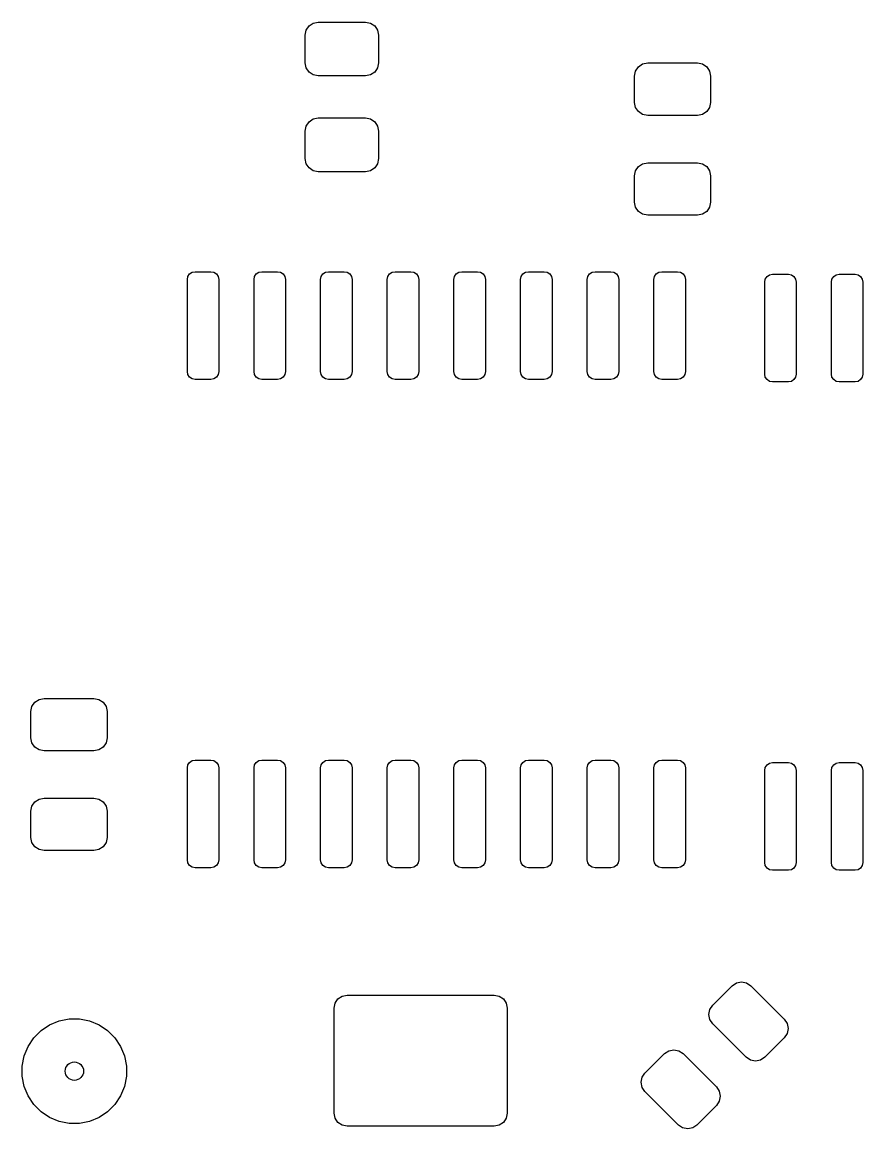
# Model space of a CAD drawing. Header units: inches. Extents: x -1.73 to 1.75, y 0.03 to 4.64.
# Drawn here: x 0.044 to 0.674, y 0.992 to 1.822 of the extents above; entities that cross this region are included whole.
import ezdxf

# ---------------------------------------------------------------- set-up
doc = ezdxf.new("R2010")
doc.units = ezdxf.units.IN
doc.header["$MEASUREMENT"] = 0
doc.layers.add('BLACK', color=250, linetype='CONTINUOUS')

msp = doc.modelspace()

# ---------------------------------------------------------------- linework, layer by layer
at = {"layer": 'BLACK', "linetype": 'CONTINUOUS'}
for p, q in [((0.25665, 1.81587), (0.25879, 1.81907)), ((0.25879, 1.81907), (0.26198, 1.8212)), ((0.26198, 1.8212), (0.26575, 1.82195)), ((0.26575, 1.82195), (0.30118, 1.82195)), ((0.30118, 1.82195), (0.30495, 1.8212)), ((0.30495, 1.8212), (0.30814, 1.81907)), ((0.30814, 1.81907), (0.31027, 1.81587)), ((0.25591, 1.81211), (0.25665, 1.81587)), ((0.25591, 1.79144), (0.25591, 1.81211)), ((0.31027, 1.81587), (0.31102, 1.81211)), ((0.31102, 1.81211), (0.31102, 1.79144)), ((0.25665, 1.78767), (0.25591, 1.79144)), ((0.25879, 1.78448), (0.25665, 1.78767)), ((0.26198, 1.78234), (0.25879, 1.78448)), ((0.30814, 1.78448), (0.30495, 1.78234)), ((0.31027, 1.78767), (0.30814, 1.78448)), ((0.31102, 1.79144), (0.31027, 1.78767)), ((0.50295, 1.7815), (0.5037, 1.78526)), ((0.5037, 1.78526), (0.50584, 1.78846)), ((0.50584, 1.78846), (0.50903, 1.79059)), ((0.50903, 1.79059), (0.5128, 1.79134)), ((0.5128, 1.79134), (0.5502, 1.79134)), ((0.5502, 1.79134), (0.55396, 1.79059)), ((0.55396, 1.79059), (0.55716, 1.78846)), ((0.55716, 1.78846), (0.55929, 1.78526)), ((0.55929, 1.78526), (0.56004, 1.7815)), ((0.26575, 1.78159), (0.26198, 1.78234)), ((0.30118, 1.78159), (0.26575, 1.78159)), ((0.30495, 1.78234), (0.30118, 1.78159)), ((0.50295, 1.76181), (0.50295, 1.7815)), ((0.56004, 1.7815), (0.56004, 1.76181)), ((0.5037, 1.75804), (0.50295, 1.76181)), ((0.56004, 1.76181), (0.55929, 1.75804)), ((0.50584, 1.75485), (0.5037, 1.75804)), ((0.50903, 1.75272), (0.50584, 1.75485)), ((0.5128, 1.75197), (0.50903, 1.75272)), ((0.5502, 1.75197), (0.5128, 1.75197)), ((0.55396, 1.75272), (0.5502, 1.75197)), ((0.55716, 1.75485), (0.55396, 1.75272)), ((0.55929, 1.75804), (0.55716, 1.75485)), ((0.25591, 1.74026), (0.25665, 1.74402)), ((0.25665, 1.74402), (0.25879, 1.74722)), ((0.25879, 1.74722), (0.26198, 1.74935)), ((0.26198, 1.74935), (0.26575, 1.7501)), ((0.26575, 1.7501), (0.30118, 1.7501)), ((0.30118, 1.7501), (0.30495, 1.74935)), ((0.30495, 1.74935), (0.30814, 1.74722)), ((0.30814, 1.74722), (0.31027, 1.74402)), ((0.31027, 1.74402), (0.31102, 1.74026)), ((0.25591, 1.71959), (0.25591, 1.74026)), ((0.31102, 1.74026), (0.31102, 1.71959)), ((0.25665, 1.71582), (0.25591, 1.71959)), ((0.31102, 1.71959), (0.31027, 1.71582)), ((0.25879, 1.71263), (0.25665, 1.71582)), ((0.26198, 1.71049), (0.25879, 1.71263)), ((0.26575, 1.70974), (0.26198, 1.71049)), ((0.30118, 1.70974), (0.26575, 1.70974)), ((0.30495, 1.71049), (0.30118, 1.70974)), ((0.30814, 1.71263), (0.30495, 1.71049)), ((0.31027, 1.71582), (0.30814, 1.71263)), ((0.50295, 1.70669), (0.5037, 1.71046)), ((0.5037, 1.71046), (0.50584, 1.71365)), ((0.50584, 1.71365), (0.50903, 1.71579)), ((0.50903, 1.71579), (0.5128, 1.71654)), ((0.5128, 1.71654), (0.5502, 1.71654)), ((0.5502, 1.71654), (0.55396, 1.71579)), ((0.55396, 1.71579), (0.55716, 1.71365)), ((0.55716, 1.71365), (0.55929, 1.71046)), ((0.55929, 1.71046), (0.56004, 1.70669)), ((0.50295, 1.68701), (0.50295, 1.70669)), ((0.56004, 1.70669), (0.56004, 1.68701)), ((0.5037, 1.68324), (0.50295, 1.68701)), ((0.56004, 1.68701), (0.55929, 1.68324)), ((0.50584, 1.68005), (0.5037, 1.68324)), ((0.50903, 1.67791), (0.50584, 1.68005)), ((0.5128, 1.67717), (0.50903, 1.67791)), ((0.5502, 1.67717), (0.5128, 1.67717)), ((0.55396, 1.67791), (0.5502, 1.67717)), ((0.55716, 1.68005), (0.55396, 1.67791)), ((0.55929, 1.68324), (0.55716, 1.68005)), ((0.17117, 1.63439), (0.17343, 1.63484)), ((0.17343, 1.63484), (0.18524, 1.63484)), ((0.18524, 1.63484), (0.1875, 1.63439)), ((0.22117, 1.63439), (0.22343, 1.63484)), ((0.22343, 1.63484), (0.23524, 1.63484)), ((0.23524, 1.63484), (0.2375, 1.63439)), ((0.27117, 1.63439), (0.27343, 1.63484)), ((0.27343, 1.63484), (0.28524, 1.63484)), ((0.28524, 1.63484), (0.2875, 1.63439)), ((0.32117, 1.63439), (0.32343, 1.63484)), ((0.32343, 1.63484), (0.33524, 1.63484)), ((0.33524, 1.63484), (0.3375, 1.63439)), ((0.37117, 1.63439), (0.37343, 1.63484)), ((0.37343, 1.63484), (0.38524, 1.63484)), ((0.38524, 1.63484), (0.3875, 1.63439)), ((0.42117, 1.63439), (0.42343, 1.63484)), ((0.42343, 1.63484), (0.43524, 1.63484)), ((0.43524, 1.63484), (0.4375, 1.63439)), ((0.47117, 1.63439), (0.47343, 1.63484)), ((0.47343, 1.63484), (0.48524, 1.63484)), ((0.48524, 1.63484), (0.4875, 1.63439)), ((0.52117, 1.63439), (0.52343, 1.63484)), ((0.52343, 1.63484), (0.53524, 1.63484)), ((0.53524, 1.63484), (0.5375, 1.63439)), ((0.16752, 1.62894), (0.16797, 1.6312)), ((0.16752, 1.56004), (0.16752, 1.62894)), ((0.16797, 1.6312), (0.16925, 1.63311)), ((0.16925, 1.63311), (0.17117, 1.63439)), ((0.1875, 1.63439), (0.18941, 1.63311)), ((0.18941, 1.63311), (0.19069, 1.6312)), ((0.19069, 1.6312), (0.19114, 1.62894)), ((0.19114, 1.62894), (0.19114, 1.56004)), ((0.21752, 1.62894), (0.21797, 1.6312)), ((0.21752, 1.56004), (0.21752, 1.62894)), ((0.21797, 1.6312), (0.21925, 1.63311)), ((0.21925, 1.63311), (0.22117, 1.63439)), ((0.2375, 1.63439), (0.23941, 1.63311)), ((0.23941, 1.63311), (0.24069, 1.6312)), ((0.24069, 1.6312), (0.24114, 1.62894)), ((0.24114, 1.62894), (0.24114, 1.56004)), ((0.26752, 1.62894), (0.26797, 1.6312)), ((0.26752, 1.56004), (0.26752, 1.62894)), ((0.26797, 1.6312), (0.26925, 1.63311)), ((0.26925, 1.63311), (0.27117, 1.63439)), ((0.2875, 1.63439), (0.28941, 1.63311)), ((0.28941, 1.63311), (0.29069, 1.6312)), ((0.29069, 1.6312), (0.29114, 1.62894)), ((0.29114, 1.62894), (0.29114, 1.56004)), ((0.31752, 1.62894), (0.31797, 1.6312)), ((0.31752, 1.56004), (0.31752, 1.62894)), ((0.31797, 1.6312), (0.31925, 1.63311)), ((0.31925, 1.63311), (0.32117, 1.63439)), ((0.3375, 1.63439), (0.33941, 1.63311)), ((0.33941, 1.63311), (0.34069, 1.6312)), ((0.34069, 1.6312), (0.34114, 1.62894)), ((0.34114, 1.62894), (0.34114, 1.56004)), ((0.36752, 1.62894), (0.36797, 1.6312)), ((0.36752, 1.56004), (0.36752, 1.62894)), ((0.36797, 1.6312), (0.36925, 1.63311)), ((0.36925, 1.63311), (0.37117, 1.63439)), ((0.3875, 1.63439), (0.38941, 1.63311)), ((0.38941, 1.63311), (0.39069, 1.6312)), ((0.39069, 1.6312), (0.39114, 1.62894)), ((0.39114, 1.62894), (0.39114, 1.56004)), ((0.41752, 1.62894), (0.41797, 1.6312)), ((0.41752, 1.56004), (0.41752, 1.62894)), ((0.41797, 1.6312), (0.41925, 1.63311)), ((0.41925, 1.63311), (0.42117, 1.63439)), ((0.4375, 1.63439), (0.43941, 1.63311)), ((0.43941, 1.63311), (0.44069, 1.6312)), ((0.44069, 1.6312), (0.44114, 1.62894)), ((0.44114, 1.62894), (0.44114, 1.56004)), ((0.46752, 1.62894), (0.46797, 1.6312)), ((0.46752, 1.56004), (0.46752, 1.62894)), ((0.46797, 1.6312), (0.46925, 1.63311)), ((0.46925, 1.63311), (0.47117, 1.63439)), ((0.4875, 1.63439), (0.48941, 1.63311)), ((0.48941, 1.63311), (0.49069, 1.6312)), ((0.49069, 1.6312), (0.49114, 1.62894)), ((0.49114, 1.62894), (0.49114, 1.56004)), ((0.51752, 1.62894), (0.51797, 1.6312)), ((0.51752, 1.56004), (0.51752, 1.62894)), ((0.51797, 1.6312), (0.51925, 1.63311)), ((0.51925, 1.63311), (0.52117, 1.63439)), ((0.5375, 1.63439), (0.53941, 1.63311)), ((0.53941, 1.63311), (0.54069, 1.6312)), ((0.54069, 1.6312), (0.54114, 1.62894)), ((0.54114, 1.62894), (0.54114, 1.56004)), ((0.60059, 1.62697), (0.60104, 1.62923)), ((0.60059, 1.55807), (0.60059, 1.62697)), ((0.60104, 1.62923), (0.60232, 1.63114)), ((0.60232, 1.63114), (0.60424, 1.63242)), ((0.60424, 1.63242), (0.6065, 1.63287)), ((0.6065, 1.63287), (0.61831, 1.63287)), ((0.61831, 1.63287), (0.62057, 1.63242)), ((0.62057, 1.63242), (0.62248, 1.63114)), ((0.62248, 1.63114), (0.62376, 1.62923)), ((0.62376, 1.62923), (0.62421, 1.62697)), ((0.62421, 1.62697), (0.62421, 1.55807)), ((0.65059, 1.62697), (0.65104, 1.62923)), ((0.65059, 1.55807), (0.65059, 1.62697)), ((0.65104, 1.62923), (0.65232, 1.63114)), ((0.65232, 1.63114), (0.65424, 1.63242)), ((0.65424, 1.63242), (0.6565, 1.63287)), ((0.6565, 1.63287), (0.66831, 1.63287)), ((0.66831, 1.63287), (0.67057, 1.63242)), ((0.67057, 1.63242), (0.67248, 1.63114)), ((0.67248, 1.63114), (0.67376, 1.62923)), ((0.67376, 1.62923), (0.67421, 1.62697)), ((0.67421, 1.62697), (0.67421, 1.55807)), ((0.16797, 1.55778), (0.16752, 1.56004)), ((0.19114, 1.56004), (0.19069, 1.55778)), ((0.21797, 1.55778), (0.21752, 1.56004)), ((0.24114, 1.56004), (0.24069, 1.55778)), ((0.26797, 1.55778), (0.26752, 1.56004)), ((0.29114, 1.56004), (0.29069, 1.55778)), ((0.31797, 1.55778), (0.31752, 1.56004)), ((0.34114, 1.56004), (0.34069, 1.55778)), ((0.36797, 1.55778), (0.36752, 1.56004)), ((0.39114, 1.56004), (0.39069, 1.55778)), ((0.41797, 1.55778), (0.41752, 1.56004)), ((0.44114, 1.56004), (0.44069, 1.55778)), ((0.46797, 1.55778), (0.46752, 1.56004)), ((0.49114, 1.56004), (0.49069, 1.55778)), ((0.51797, 1.55778), (0.51752, 1.56004)), ((0.54114, 1.56004), (0.54069, 1.55778)), ((0.16925, 1.55586), (0.16797, 1.55778)), ((0.17117, 1.55458), (0.16925, 1.55586)), ((0.17343, 1.55413), (0.17117, 1.55458)), ((0.18524, 1.55413), (0.17343, 1.55413)), ((0.1875, 1.55458), (0.18524, 1.55413)), ((0.18941, 1.55586), (0.1875, 1.55458)), ((0.19069, 1.55778), (0.18941, 1.55586)), ((0.21925, 1.55586), (0.21797, 1.55778)), ((0.22117, 1.55458), (0.21925, 1.55586)), ((0.22343, 1.55413), (0.22117, 1.55458)), ((0.23524, 1.55413), (0.22343, 1.55413)), ((0.2375, 1.55458), (0.23524, 1.55413)), ((0.23941, 1.55586), (0.2375, 1.55458)), ((0.24069, 1.55778), (0.23941, 1.55586)), ((0.26925, 1.55586), (0.26797, 1.55778)), ((0.27117, 1.55458), (0.26925, 1.55586)), ((0.27343, 1.55413), (0.27117, 1.55458)), ((0.28524, 1.55413), (0.27343, 1.55413)), ((0.2875, 1.55458), (0.28524, 1.55413)), ((0.28941, 1.55586), (0.2875, 1.55458)), ((0.29069, 1.55778), (0.28941, 1.55586)), ((0.31925, 1.55586), (0.31797, 1.55778)), ((0.32117, 1.55458), (0.31925, 1.55586)), ((0.32343, 1.55413), (0.32117, 1.55458)), ((0.33524, 1.55413), (0.32343, 1.55413)), ((0.3375, 1.55458), (0.33524, 1.55413)), ((0.33941, 1.55586), (0.3375, 1.55458)), ((0.34069, 1.55778), (0.33941, 1.55586)), ((0.36925, 1.55586), (0.36797, 1.55778)), ((0.37117, 1.55458), (0.36925, 1.55586)), ((0.37343, 1.55413), (0.37117, 1.55458)), ((0.38524, 1.55413), (0.37343, 1.55413)), ((0.3875, 1.55458), (0.38524, 1.55413)), ((0.38941, 1.55586), (0.3875, 1.55458)), ((0.39069, 1.55778), (0.38941, 1.55586)), ((0.41925, 1.55586), (0.41797, 1.55778)), ((0.42117, 1.55458), (0.41925, 1.55586)), ((0.42343, 1.55413), (0.42117, 1.55458)), ((0.43524, 1.55413), (0.42343, 1.55413)), ((0.4375, 1.55458), (0.43524, 1.55413)), ((0.43941, 1.55586), (0.4375, 1.55458)), ((0.44069, 1.55778), (0.43941, 1.55586)), ((0.46925, 1.55586), (0.46797, 1.55778)), ((0.47117, 1.55458), (0.46925, 1.55586)), ((0.47343, 1.55413), (0.47117, 1.55458)), ((0.48524, 1.55413), (0.47343, 1.55413)), ((0.4875, 1.55458), (0.48524, 1.55413)), ((0.48941, 1.55586), (0.4875, 1.55458)), ((0.49069, 1.55778), (0.48941, 1.55586)), ((0.51925, 1.55586), (0.51797, 1.55778)), ((0.52117, 1.55458), (0.51925, 1.55586)), ((0.52343, 1.55413), (0.52117, 1.55458)), ((0.53524, 1.55413), (0.52343, 1.55413)), ((0.5375, 1.55458), (0.53524, 1.55413)), ((0.53941, 1.55586), (0.5375, 1.55458)), ((0.54069, 1.55778), (0.53941, 1.55586)), ((0.60104, 1.55581), (0.60059, 1.55807)), ((0.60232, 1.5539), (0.60104, 1.55581)), ((0.60424, 1.55261), (0.60232, 1.5539)), ((0.6065, 1.55217), (0.60424, 1.55261)), ((0.61831, 1.55217), (0.6065, 1.55217)), ((0.62057, 1.55261), (0.61831, 1.55217)), ((0.62248, 1.5539), (0.62057, 1.55261)), ((0.62376, 1.55581), (0.62248, 1.5539)), ((0.62421, 1.55807), (0.62376, 1.55581)), ((0.65104, 1.55581), (0.65059, 1.55807)), ((0.65232, 1.5539), (0.65104, 1.55581)), ((0.65424, 1.55261), (0.65232, 1.5539)), ((0.6565, 1.55217), (0.65424, 1.55261)), ((0.66831, 1.55217), (0.6565, 1.55217)), ((0.67057, 1.55261), (0.66831, 1.55217)), ((0.67248, 1.5539), (0.67057, 1.55261)), ((0.67376, 1.55581), (0.67248, 1.5539)), ((0.67421, 1.55807), (0.67376, 1.55581)), ((0.05095, 1.30888), (0.05308, 1.31208)), ((0.05308, 1.31208), (0.05627, 1.31421)), ((0.05627, 1.31421), (0.06004, 1.31496)), ((0.06004, 1.31496), (0.09744, 1.31496)), ((0.09744, 1.31496), (0.10121, 1.31421)), ((0.10121, 1.31421), (0.1044, 1.31208)), ((0.1044, 1.31208), (0.10653, 1.30888)), ((0.0502, 1.30512), (0.05095, 1.30888)), ((0.0502, 1.28543), (0.0502, 1.30512)), ((0.10653, 1.30888), (0.10728, 1.30512)), ((0.10728, 1.30512), (0.10728, 1.28543)), ((0.05095, 1.28167), (0.0502, 1.28543)), ((0.05308, 1.27847), (0.05095, 1.28167)), ((0.05627, 1.27634), (0.05308, 1.27847)), ((0.1044, 1.27847), (0.10121, 1.27634)), ((0.10653, 1.28167), (0.1044, 1.27847)), ((0.10728, 1.28543), (0.10653, 1.28167)), ((0.06004, 1.27559), (0.05627, 1.27634)), ((0.09744, 1.27559), (0.06004, 1.27559)), ((0.10121, 1.27634), (0.09744, 1.27559)), ((0.16752, 1.2628), (0.16797, 1.26506)), ((0.16752, 1.1939), (0.16752, 1.2628)), ((0.16797, 1.26506), (0.16925, 1.26697)), ((0.16925, 1.26697), (0.17117, 1.26825)), ((0.17117, 1.26825), (0.17343, 1.2687)), ((0.17343, 1.2687), (0.18524, 1.2687)), ((0.18524, 1.2687), (0.1875, 1.26825)), ((0.1875, 1.26825), (0.18941, 1.26697)), ((0.18941, 1.26697), (0.19069, 1.26506)), ((0.19069, 1.26506), (0.19114, 1.2628)), ((0.19114, 1.2628), (0.19114, 1.1939)), ((0.21752, 1.2628), (0.21797, 1.26506)), ((0.21752, 1.1939), (0.21752, 1.2628)), ((0.21797, 1.26506), (0.21925, 1.26697)), ((0.21925, 1.26697), (0.22117, 1.26825)), ((0.22117, 1.26825), (0.22343, 1.2687)), ((0.22343, 1.2687), (0.23524, 1.2687)), ((0.23524, 1.2687), (0.2375, 1.26825)), ((0.2375, 1.26825), (0.23941, 1.26697)), ((0.23941, 1.26697), (0.24069, 1.26506)), ((0.24069, 1.26506), (0.24114, 1.2628)), ((0.24114, 1.2628), (0.24114, 1.1939)), ((0.26752, 1.2628), (0.26797, 1.26506)), ((0.26752, 1.1939), (0.26752, 1.2628)), ((0.26797, 1.26506), (0.26925, 1.26697)), ((0.26925, 1.26697), (0.27117, 1.26825)), ((0.27117, 1.26825), (0.27343, 1.2687)), ((0.27343, 1.2687), (0.28524, 1.2687)), ((0.28524, 1.2687), (0.2875, 1.26825)), ((0.2875, 1.26825), (0.28941, 1.26697)), ((0.28941, 1.26697), (0.29069, 1.26506)), ((0.29069, 1.26506), (0.29114, 1.2628)), ((0.29114, 1.2628), (0.29114, 1.1939)), ((0.31752, 1.2628), (0.31797, 1.26506)), ((0.31752, 1.1939), (0.31752, 1.2628)), ((0.31797, 1.26506), (0.31925, 1.26697)), ((0.31925, 1.26697), (0.32117, 1.26825)), ((0.32117, 1.26825), (0.32343, 1.2687)), ((0.32343, 1.2687), (0.33524, 1.2687)), ((0.33524, 1.2687), (0.3375, 1.26825)), ((0.3375, 1.26825), (0.33941, 1.26697)), ((0.33941, 1.26697), (0.34069, 1.26506)), ((0.34069, 1.26506), (0.34114, 1.2628)), ((0.34114, 1.2628), (0.34114, 1.1939)), ((0.36752, 1.2628), (0.36797, 1.26506)), ((0.36752, 1.1939), (0.36752, 1.2628)), ((0.36797, 1.26506), (0.36925, 1.26697)), ((0.36925, 1.26697), (0.37117, 1.26825)), ((0.37117, 1.26825), (0.37343, 1.2687)), ((0.37343, 1.2687), (0.38524, 1.2687)), ((0.38524, 1.2687), (0.3875, 1.26825)), ((0.3875, 1.26825), (0.38941, 1.26697)), ((0.38941, 1.26697), (0.39069, 1.26506)), ((0.39069, 1.26506), (0.39114, 1.2628)), ((0.39114, 1.2628), (0.39114, 1.1939)), ((0.41752, 1.2628), (0.41797, 1.26506)), ((0.41752, 1.1939), (0.41752, 1.2628)), ((0.41797, 1.26506), (0.41925, 1.26697)), ((0.41925, 1.26697), (0.42117, 1.26825)), ((0.42117, 1.26825), (0.42343, 1.2687)), ((0.42343, 1.2687), (0.43524, 1.2687)), ((0.43524, 1.2687), (0.4375, 1.26825)), ((0.4375, 1.26825), (0.43941, 1.26697)), ((0.43941, 1.26697), (0.44069, 1.26506)), ((0.44069, 1.26506), (0.44114, 1.2628)), ((0.44114, 1.2628), (0.44114, 1.1939)), ((0.46752, 1.2628), (0.46797, 1.26506)), ((0.46752, 1.1939), (0.46752, 1.2628)), ((0.46797, 1.26506), (0.46925, 1.26697)), ((0.46925, 1.26697), (0.47117, 1.26825)), ((0.47117, 1.26825), (0.47343, 1.2687)), ((0.47343, 1.2687), (0.48524, 1.2687)), ((0.48524, 1.2687), (0.4875, 1.26825)), ((0.4875, 1.26825), (0.48941, 1.26697)), ((0.48941, 1.26697), (0.49069, 1.26506)), ((0.49069, 1.26506), (0.49114, 1.2628)), ((0.49114, 1.2628), (0.49114, 1.1939)), ((0.51752, 1.2628), (0.51797, 1.26506)), ((0.51752, 1.1939), (0.51752, 1.2628)), ((0.51797, 1.26506), (0.51925, 1.26697)), ((0.51925, 1.26697), (0.52117, 1.26825)), ((0.52117, 1.26825), (0.52343, 1.2687)), ((0.52343, 1.2687), (0.53524, 1.2687)), ((0.53524, 1.2687), (0.5375, 1.26825)), ((0.5375, 1.26825), (0.53941, 1.26697)), ((0.53941, 1.26697), (0.54069, 1.26506)), ((0.54069, 1.26506), (0.54114, 1.2628)), ((0.54114, 1.2628), (0.54114, 1.1939)), ((0.60059, 1.26083), (0.60104, 1.26309)), ((0.60104, 1.26309), (0.60232, 1.265)), ((0.60232, 1.265), (0.60424, 1.26628)), ((0.60424, 1.26628), (0.6065, 1.26673)), ((0.6065, 1.26673), (0.61831, 1.26673)), ((0.61831, 1.26673), (0.62057, 1.26628)), ((0.62057, 1.26628), (0.62248, 1.265)), ((0.62248, 1.265), (0.62376, 1.26309)), ((0.62376, 1.26309), (0.62421, 1.26083)), ((0.65059, 1.26083), (0.65104, 1.26309)), ((0.65104, 1.26309), (0.65232, 1.265)), ((0.65232, 1.265), (0.65424, 1.26628)), ((0.65424, 1.26628), (0.6565, 1.26673)), ((0.6565, 1.26673), (0.66831, 1.26673)), ((0.66831, 1.26673), (0.67057, 1.26628)), ((0.67057, 1.26628), (0.67248, 1.265)), ((0.67248, 1.265), (0.67376, 1.26309)), ((0.67376, 1.26309), (0.67421, 1.26083)), ((0.60059, 1.19193), (0.60059, 1.26083)), ((0.62421, 1.26083), (0.62421, 1.19193)), ((0.65059, 1.19193), (0.65059, 1.26083)), ((0.67421, 1.26083), (0.67421, 1.19193)), ((0.05095, 1.23408), (0.05308, 1.23727)), ((0.05308, 1.23727), (0.05627, 1.23941)), ((0.05627, 1.23941), (0.06004, 1.24016)), ((0.06004, 1.24016), (0.09744, 1.24016)), ((0.09744, 1.24016), (0.10121, 1.23941)), ((0.10121, 1.23941), (0.1044, 1.23727)), ((0.1044, 1.23727), (0.10653, 1.23408)), ((0.0502, 1.23032), (0.05095, 1.23408)), ((0.0502, 1.21063), (0.0502, 1.23032)), ((0.10653, 1.23408), (0.10728, 1.23032)), ((0.10728, 1.23032), (0.10728, 1.21063)), ((0.05095, 1.20686), (0.0502, 1.21063)), ((0.05308, 1.20367), (0.05095, 1.20686)), ((0.05627, 1.20154), (0.05308, 1.20367)), ((0.1044, 1.20367), (0.10121, 1.20154)), ((0.10653, 1.20686), (0.1044, 1.20367)), ((0.10728, 1.21063), (0.10653, 1.20686)), ((0.06004, 1.20079), (0.05627, 1.20154)), ((0.09744, 1.20079), (0.06004, 1.20079)), ((0.10121, 1.20154), (0.09744, 1.20079)), ((0.16797, 1.19164), (0.16752, 1.1939)), ((0.16925, 1.18972), (0.16797, 1.19164)), ((0.17117, 1.18844), (0.16925, 1.18972)), ((0.17343, 1.18799), (0.17117, 1.18844)), ((0.18524, 1.18799), (0.17343, 1.18799)), ((0.1875, 1.18844), (0.18524, 1.18799)), ((0.18941, 1.18972), (0.1875, 1.18844)), ((0.19069, 1.19164), (0.18941, 1.18972)), ((0.19114, 1.1939), (0.19069, 1.19164)), ((0.21797, 1.19164), (0.21752, 1.1939)), ((0.21925, 1.18972), (0.21797, 1.19164)), ((0.22117, 1.18844), (0.21925, 1.18972)), ((0.22343, 1.18799), (0.22117, 1.18844)), ((0.23524, 1.18799), (0.22343, 1.18799)), ((0.2375, 1.18844), (0.23524, 1.18799)), ((0.23941, 1.18972), (0.2375, 1.18844)), ((0.24069, 1.19164), (0.23941, 1.18972)), ((0.24114, 1.1939), (0.24069, 1.19164)), ((0.26797, 1.19164), (0.26752, 1.1939)), ((0.26925, 1.18972), (0.26797, 1.19164)), ((0.27117, 1.18844), (0.26925, 1.18972)), ((0.27343, 1.18799), (0.27117, 1.18844)), ((0.28524, 1.18799), (0.27343, 1.18799)), ((0.2875, 1.18844), (0.28524, 1.18799)), ((0.28941, 1.18972), (0.2875, 1.18844)), ((0.29069, 1.19164), (0.28941, 1.18972)), ((0.29114, 1.1939), (0.29069, 1.19164)), ((0.31797, 1.19164), (0.31752, 1.1939)), ((0.31925, 1.18972), (0.31797, 1.19164)), ((0.32117, 1.18844), (0.31925, 1.18972)), ((0.32343, 1.18799), (0.32117, 1.18844)), ((0.33524, 1.18799), (0.32343, 1.18799)), ((0.3375, 1.18844), (0.33524, 1.18799)), ((0.33941, 1.18972), (0.3375, 1.18844)), ((0.34069, 1.19164), (0.33941, 1.18972)), ((0.34114, 1.1939), (0.34069, 1.19164)), ((0.36797, 1.19164), (0.36752, 1.1939)), ((0.36925, 1.18972), (0.36797, 1.19164)), ((0.37117, 1.18844), (0.36925, 1.18972)), ((0.37343, 1.18799), (0.37117, 1.18844)), ((0.38524, 1.18799), (0.37343, 1.18799)), ((0.3875, 1.18844), (0.38524, 1.18799)), ((0.38941, 1.18972), (0.3875, 1.18844)), ((0.39069, 1.19164), (0.38941, 1.18972)), ((0.39114, 1.1939), (0.39069, 1.19164)), ((0.41797, 1.19164), (0.41752, 1.1939)), ((0.41925, 1.18972), (0.41797, 1.19164)), ((0.42117, 1.18844), (0.41925, 1.18972)), ((0.42343, 1.18799), (0.42117, 1.18844)), ((0.43524, 1.18799), (0.42343, 1.18799)), ((0.4375, 1.18844), (0.43524, 1.18799)), ((0.43941, 1.18972), (0.4375, 1.18844)), ((0.44069, 1.19164), (0.43941, 1.18972)), ((0.44114, 1.1939), (0.44069, 1.19164)), ((0.46797, 1.19164), (0.46752, 1.1939)), ((0.46925, 1.18972), (0.46797, 1.19164)), ((0.47117, 1.18844), (0.46925, 1.18972)), ((0.47343, 1.18799), (0.47117, 1.18844)), ((0.48524, 1.18799), (0.47343, 1.18799)), ((0.4875, 1.18844), (0.48524, 1.18799)), ((0.48941, 1.18972), (0.4875, 1.18844)), ((0.49069, 1.19164), (0.48941, 1.18972)), ((0.49114, 1.1939), (0.49069, 1.19164)), ((0.51797, 1.19164), (0.51752, 1.1939)), ((0.51925, 1.18972), (0.51797, 1.19164)), ((0.52117, 1.18844), (0.51925, 1.18972)), ((0.52343, 1.18799), (0.52117, 1.18844)), ((0.53524, 1.18799), (0.52343, 1.18799)), ((0.5375, 1.18844), (0.53524, 1.18799)), ((0.53941, 1.18972), (0.5375, 1.18844)), ((0.54069, 1.19164), (0.53941, 1.18972)), ((0.54114, 1.1939), (0.54069, 1.19164)), ((0.60104, 1.18967), (0.60059, 1.19193)), ((0.60232, 1.18775), (0.60104, 1.18967)), ((0.60424, 1.18647), (0.60232, 1.18775)), ((0.62248, 1.18775), (0.62057, 1.18647)), ((0.62376, 1.18967), (0.62248, 1.18775)), ((0.62421, 1.19193), (0.62376, 1.18967)), ((0.65104, 1.18967), (0.65059, 1.19193)), ((0.65232, 1.18775), (0.65104, 1.18967)), ((0.65424, 1.18647), (0.65232, 1.18775)), ((0.67248, 1.18775), (0.67057, 1.18647)), ((0.67376, 1.18967), (0.67248, 1.18775)), ((0.67421, 1.19193), (0.67376, 1.18967)), ((0.6065, 1.18602), (0.60424, 1.18647)), ((0.61831, 1.18602), (0.6065, 1.18602)), ((0.62057, 1.18647), (0.61831, 1.18602)), ((0.6565, 1.18602), (0.65424, 1.18647)), ((0.66831, 1.18602), (0.6565, 1.18602)), ((0.67057, 1.18647), (0.66831, 1.18602)), ((0.5616, 1.08483), (0.57622, 1.09944)), ((0.57622, 1.09944), (0.57941, 1.10158)), ((0.57941, 1.10158), (0.58318, 1.10232)), ((0.58318, 1.10232), (0.58694, 1.10158)), ((0.58694, 1.10158), (0.59013, 1.09944)), ((0.59013, 1.09944), (0.61519, 1.07439)), ((0.27831, 1.08644), (0.28044, 1.08964)), ((0.28044, 1.08964), (0.28364, 1.09177)), ((0.28364, 1.09177), (0.2874, 1.09252)), ((0.2874, 1.09252), (0.39764, 1.09252)), ((0.39764, 1.09252), (0.4014, 1.09177)), ((0.4014, 1.09177), (0.4046, 1.08964)), ((0.4046, 1.08964), (0.40673, 1.08644)), ((0.27756, 1.08268), (0.27831, 1.08644)), ((0.27756, 1.00394), (0.27756, 1.08268)), ((0.40673, 1.08644), (0.40748, 1.08268)), ((0.40748, 1.08268), (0.40748, 1.00394)), ((0.55872, 1.07787), (0.55947, 1.08163)), ((0.55947, 1.08163), (0.5616, 1.08483)), ((0.06422, 1.07015), (0.07135, 1.07311)), ((0.07135, 1.07311), (0.07892, 1.07461)), ((0.07892, 1.07461), (0.08663, 1.07461)), ((0.08663, 1.07461), (0.0942, 1.07311)), ((0.0942, 1.07311), (0.10133, 1.07015)), ((0.55947, 1.0741), (0.55872, 1.07787)), ((0.5616, 1.07091), (0.55947, 1.0741)), ((0.58666, 1.04585), (0.5616, 1.07091)), ((0.61519, 1.07439), (0.61732, 1.07119)), ((0.61732, 1.07119), (0.61807, 1.06743)), ((0.05234, 1.06041), (0.0578, 1.06587)), ((0.0578, 1.06587), (0.06422, 1.07015)), ((0.10133, 1.07015), (0.10775, 1.06587)), ((0.10775, 1.06587), (0.11321, 1.06041)), ((0.61732, 1.06366), (0.61519, 1.06047)), ((0.61807, 1.06743), (0.61732, 1.06366)), ((0.0451, 1.04686), (0.04805, 1.05399)), ((0.04805, 1.05399), (0.05234, 1.06041)), ((0.11321, 1.06041), (0.1175, 1.05399)), ((0.1175, 1.05399), (0.12045, 1.04686)), ((0.61519, 1.06047), (0.60057, 1.04585)), ((0.0436, 1.03929), (0.0451, 1.04686)), ((0.12045, 1.04686), (0.12196, 1.03929)), ((0.51079, 1.03402), (0.52541, 1.04864)), ((0.52541, 1.04864), (0.5286, 1.05077)), ((0.5286, 1.05077), (0.53237, 1.05152)), ((0.53237, 1.05152), (0.53614, 1.05077)), ((0.53614, 1.05077), (0.53933, 1.04864)), ((0.53933, 1.04864), (0.56438, 1.02358)), ((0.58985, 1.04372), (0.58666, 1.04585)), ((0.60057, 1.04585), (0.59738, 1.04372)), ((0.0436, 1.03157), (0.0436, 1.03929)), ((0.12196, 1.03929), (0.12196, 1.03157)), ((0.59361, 1.04297), (0.58985, 1.04372)), ((0.59738, 1.04372), (0.59361, 1.04297)), ((0.0451, 1.024), (0.0436, 1.03157)), ((0.12196, 1.03157), (0.12045, 1.024)), ((0.50791, 1.02706), (0.50866, 1.03083)), ((0.50866, 1.03083), (0.51079, 1.03402)), ((0.04805, 1.01687), (0.0451, 1.024)), ((0.12045, 1.024), (0.1175, 1.01687)), ((0.50866, 1.02329), (0.50791, 1.02706)), ((0.51079, 1.0201), (0.50866, 1.02329)), ((0.56438, 1.02358), (0.56652, 1.02039)), ((0.05234, 1.01046), (0.04805, 1.01687)), ((0.1175, 1.01687), (0.11321, 1.01046)), ((0.53585, 0.99505), (0.51079, 1.0201)), ((0.56652, 1.01285), (0.56438, 1.00966)), ((0.56652, 1.02039), (0.56727, 1.01662)), ((0.56727, 1.01662), (0.56652, 1.01285)), ((0.0578, 1.005), (0.05234, 1.01046)), ((0.06422, 1.00071), (0.0578, 1.005)), ((0.10775, 1.005), (0.10133, 1.00071)), ((0.11321, 1.01046), (0.10775, 1.005)), ((0.56438, 1.00966), (0.54977, 0.99505)), ((0.07135, 0.99776), (0.06422, 1.00071)), ((0.07892, 0.99625), (0.07135, 0.99776)), ((0.08663, 0.99625), (0.07892, 0.99625)), ((0.0942, 0.99776), (0.08663, 0.99625)), ((0.10133, 1.00071), (0.0942, 0.99776)), ((0.27831, 1.00017), (0.27756, 1.00394)), ((0.28044, 0.99698), (0.27831, 1.00017)), ((0.28364, 0.99484), (0.28044, 0.99698)), ((0.4046, 0.99698), (0.4014, 0.99484)), ((0.40673, 1.00017), (0.4046, 0.99698)), ((0.40748, 1.00394), (0.40673, 1.00017)), ((0.2874, 0.99409), (0.28364, 0.99484)), ((0.39764, 0.99409), (0.2874, 0.99409)), ((0.4014, 0.99484), (0.39764, 0.99409)), ((0.53904, 0.99291), (0.53585, 0.99505)), ((0.54281, 0.99216), (0.53904, 0.99291)), ((0.54658, 0.99291), (0.54281, 0.99216)), ((0.54977, 0.99505), (0.54658, 0.99291))]:
    msp.add_line(p, q, dxfattribs=at)
at = {"layer": 'BLACK'}
msp.add_circle((0.08278, 1.03543), 0.00689, dxfattribs=at)
at = {"layer": 'WHITE'}
msp.add_circle((0.08278, 1.03543), 0.00689, dxfattribs=at)

doc.saveas('drawing.dxf')
